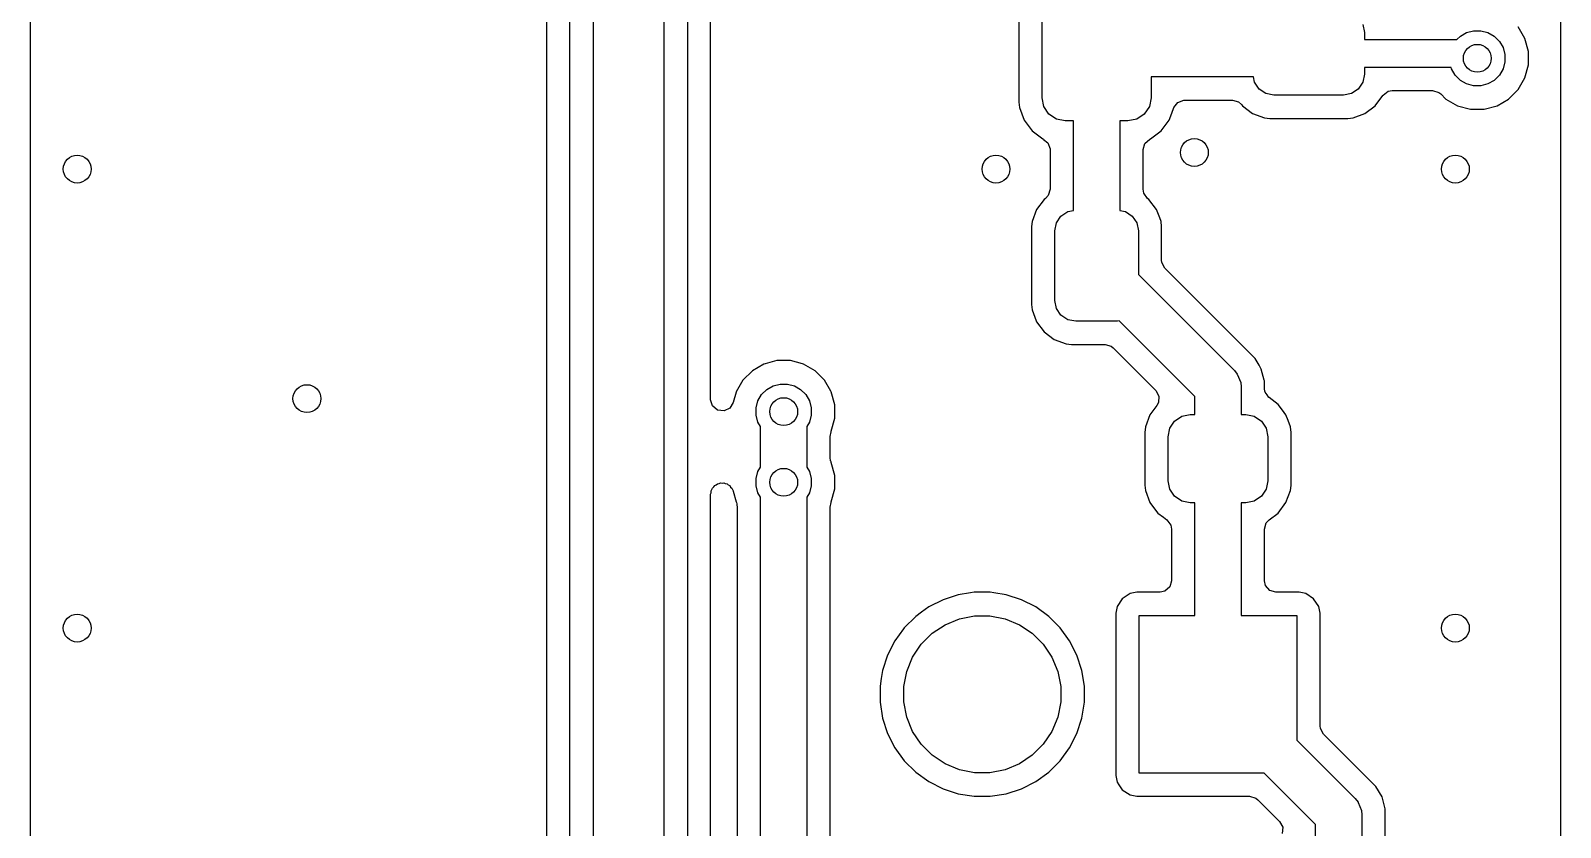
# Model space of a CAD drawing. Extents: x 117 to 217, y -143 to -43.
# Drawn here: x 117 to 133.48, y -75.35 to -66.76 of the extents above; entities that cross this region are included whole.
import ezdxf

# ---------------------------------------------------------------- set-up
doc = ezdxf.new("R2010")
doc.units = 0
doc.layers.add('BLACK', color=7, linetype='CONTINUOUS')

msp = doc.modelspace()

# ---------------------------------------------------------------- linework, layer by layer
at = {"layer": 'BLACK', "linetype": 'CONTINUOUS'}
for p, q in [((123.827, -86.950001), (123.827, -55.626)), ((124.077, -55.677776), (124.077, -86.898224)), ((124.3275, -70.735869), (124.3275, -55.832899)), ((123.061, -57.15), (123.061, -86.682224)), ((122.5605, -57.356899), (122.5605, -86.684565)), ((122.811, -86.734001), (122.811, -57.201776)), ((117.0005, -102.844013), (117.0005, -58.377309)), ((133.4835, -64.239856), (133.4835, -85.161614)), ((127.648, -66.483135), (127.648, -67.52887)), ((127.8985, -67.481), (127.8985, -66.531)), ((131.354873, -66.692896), (131.372, -66.779)), ((133.100984, -66.843515), (133.028509, -66.717985)), ((131.372, -66.779), (131.372, -66.854)), ((131.372, -66.854), (132.369366, -66.854)), ((132.369366, -66.854), (132.405372, -66.817994)), ((132.405372, -66.817994), (132.473195, -66.778836)), ((132.473195, -66.778836), (132.548842, -66.758567)), ((132.548842, -66.758567), (132.627158, -66.758567)), ((132.627158, -66.758567), (132.702805, -66.778836)), ((132.702805, -66.778836), (132.770628, -66.817994)), ((132.770628, -66.817994), (132.826006, -66.873372)), ((132.826006, -66.873372), (132.865164, -66.941195)), ((133.1385, -66.983525), (133.100984, -66.843515)), ((132.865164, -66.941195), (132.885433, -67.016842)), ((132.885433, -67.016842), (132.885433, -67.095158)), ((133.1385, -67.128475), (133.1385, -66.983525)), ((131.372, -67.229), (131.354873, -67.315104)), ((132.306333, -67.154), (131.372, -67.154)), ((131.372, -67.154), (131.372, -67.229)), ((132.310836, -67.170805), (132.306333, -67.154)), ((132.349994, -67.238628), (132.310836, -67.170805)), ((132.405372, -67.294006), (132.349994, -67.238628)), ((132.826006, -67.238628), (132.770628, -67.294006)), ((132.865164, -67.170805), (132.826006, -67.238628)), ((132.885433, -67.095158), (132.865164, -67.170805)), ((133.100984, -67.268485), (133.1385, -67.128475)), ((130.177371, -67.256), (129.0735, -67.256)), ((129.0735, -67.256), (129.0735, -67.481)), ((130.189127, -67.315104), (130.177371, -67.256)), ((130.237901, -67.388099), (130.189127, -67.315104)), ((130.310896, -67.436873), (130.237901, -67.388099)), ((131.306099, -67.388099), (131.233104, -67.436873)), ((131.354873, -67.315104), (131.306099, -67.388099)), ((131.572399, -67.454189), (131.628333, -67.412318)), ((131.628333, -67.412318), (131.671666, -67.4045)), ((131.671666, -67.4045), (132.106614, -67.4045)), ((132.106614, -67.4045), (132.173653, -67.424185)), ((132.473195, -67.333164), (132.405372, -67.294006)), ((132.548842, -67.353433), (132.473195, -67.333164)), ((132.627158, -67.353433), (132.548842, -67.353433)), ((132.702805, -67.333164), (132.627158, -67.353433)), ((132.770628, -67.294006), (132.702805, -67.333164)), ((132.926015, -67.496509), (133.028509, -67.394015)), ((133.028509, -67.394015), (133.100984, -67.268485)), ((127.648, -67.52887), (127.648001, -67.528876)), ((127.648001, -67.528876), (127.654408, -67.588483)), ((127.91753, -67.576671), (127.8985, -67.481)), ((127.971723, -67.657777), (127.91753, -67.576671)), ((129.05447, -67.576671), (129.000277, -67.657777)), ((129.0735, -67.481), (129.05447, -67.576671)), ((129.318082, -67.587167), (129.359953, -67.531233)), ((129.359953, -67.531233), (129.425417, -67.506816)), ((129.425417, -67.506816), (129.434264, -67.5065)), ((129.434264, -67.5065), (129.94869, -67.5065)), ((129.94869, -67.5065), (130.015729, -67.526185)), ((130.015729, -67.526185), (130.047957, -67.55619)), ((130.047957, -67.55619), (130.057307, -67.568681)), ((130.057307, -67.568681), (130.05731, -67.568684)), ((130.05731, -67.568684), (130.057313, -67.568687)), ((130.057313, -67.568687), (130.166774, -67.650628)), ((130.397, -67.454), (130.310896, -67.436873)), ((131.147, -67.454), (130.397, -67.454)), ((131.233104, -67.436873), (131.147, -67.454)), ((131.377226, -67.650628), (131.486687, -67.568687)), ((131.486687, -67.568687), (131.568628, -67.459226)), ((131.568627, -67.459226), (131.572399, -67.454189)), ((131.568628, -67.459226), (131.568627, -67.459226)), ((132.173653, -67.424185), (132.194295, -67.440819)), ((132.194295, -67.440819), (132.249985, -67.496509)), ((132.249985, -67.496509), (132.249986, -67.49651)), ((132.249986, -67.49651), (132.249988, -67.496511)), ((132.249988, -67.496511), (132.375511, -67.568982)), ((132.375511, -67.568982), (132.375512, -67.568982)), ((132.375512, -67.568982), (132.375515, -67.568984)), ((132.375515, -67.568984), (132.515525, -67.6065)), ((132.660475, -67.6065), (132.800485, -67.568984)), ((132.800485, -67.568984), (132.926015, -67.496509)), ((127.654408, -67.588483), (127.704702, -67.723328)), ((127.704702, -67.723328), (127.704706, -67.723335)), ((127.704706, -67.723335), (127.790952, -67.838544)), ((128.052829, -67.71197), (127.971723, -67.657777)), ((128.1485, -67.731), (128.052829, -67.71197)), ((128.236, -67.731), (128.1485, -67.731)), ((128.236, -68.696972), (128.236, -67.731)), ((128.8235, -67.731), (128.736, -67.731)), ((128.736, -67.731), (128.736, -68.696972)), ((128.919171, -67.71197), (128.8235, -67.731)), ((129.000277, -67.657777), (128.919171, -67.71197)), ((129.181046, -67.838546), (129.267296, -67.723331)), ((129.267296, -67.723331), (129.295992, -67.646392)), ((129.295992, -67.646392), (129.318082, -67.587167)), ((130.166774, -67.650628), (130.294886, -67.698412)), ((130.294886, -67.698412), (130.351515, -67.7045)), ((130.351515, -67.7045), (131.192484, -67.704499)), ((131.192484, -67.704499), (131.249114, -67.698412)), ((131.249114, -67.698412), (131.377226, -67.650628)), ((132.515525, -67.6065), (132.515528, -67.6065)), ((132.515528, -67.6065), (132.660472, -67.6065)), ((132.660472, -67.6065), (132.660475, -67.6065)), ((127.790952, -67.838544), (127.790955, -67.838547)), ((127.790955, -67.838547), (127.862251, -67.891919)), ((127.862251, -67.891919), (127.906169, -67.924796)), ((129.065831, -67.924796), (129.181046, -67.838546)), ((127.906169, -67.924796), (127.906171, -67.924796)), ((127.906171, -67.924796), (127.913952, -67.929046)), ((127.913952, -67.929046), (127.913145, -67.930522)), ((127.913145, -67.930522), (127.96076, -67.966159)), ((127.96076, -67.966159), (127.985183, -68.031621)), ((127.985183, -68.031621), (127.9855, -68.040479)), ((127.9855, -68.040479), (127.9855, -68.467193)), ((128.9865, -68.040479), (129.006185, -67.97344)), ((128.9865, -68.467193), (128.9865, -68.040479)), ((129.006185, -67.97344), (129.058989, -67.927685)), ((129.058989, -67.927685), (129.065416, -67.925022)), ((129.065416, -67.925022), (129.065825, -67.924797)), ((129.065825, -67.924797), (129.065831, -67.924796)), ((127.935812, -68.566459), (127.921313, -68.577312)), ((127.965815, -68.534232), (127.935812, -68.566459)), ((127.9855, -68.467193), (127.965815, -68.534232)), ((128.994317, -68.510524), (128.9865, -68.467193)), ((129.036188, -68.566459), (128.994317, -68.510524)), ((129.050686, -68.577312), (129.036188, -68.566459)), ((127.839374, -68.686769), (127.791587, -68.814889)), ((127.921307, -68.577318), (127.839374, -68.686769)), ((127.921313, -68.577312), (127.921307, -68.577318)), ((128.101901, -68.757901), (128.174896, -68.709127)), ((128.174896, -68.709127), (128.236, -68.696972)), ((128.736, -68.696972), (128.797104, -68.709127)), ((128.797104, -68.709127), (128.870099, -68.757901)), ((129.050692, -68.577318), (129.050686, -68.577312)), ((129.132626, -68.68677), (129.050692, -68.577318)), ((129.132626, -68.686771), (129.132626, -68.68677)), ((129.132628, -68.686774), (129.132626, -68.686771)), ((129.166198, -68.776779), (129.132628, -68.686774)), ((127.791587, -68.814889), (127.7855, -68.871498)), ((127.7855, -68.871498), (127.7855, -69.712481)), ((128.036, -68.917), (128.053127, -68.830896)), ((128.053127, -68.830896), (128.101901, -68.757901)), ((128.870099, -68.757901), (128.918873, -68.830896)), ((128.918873, -68.830896), (128.936, -68.917)), ((129.180412, -68.814885), (129.166198, -68.776779)), ((129.186498, -68.871509), (129.180412, -68.814885)), ((129.186499, -68.871518), (129.186498, -68.871509)), ((129.186499, -69.233323), (129.186499, -68.871518)), ((128.036, -69.667), (128.036, -68.917)), ((128.936, -68.917), (128.936, -69.388446)), ((128.936, -69.388446), (129.970776, -70.423223)), ((129.189333, -69.259681), (129.186499, -69.233323)), ((129.222818, -69.321004), (129.189333, -69.259681)), ((130.101314, -70.1995), (129.222818, -69.321004)), ((127.7855, -69.712481), (127.785501, -69.71249)), ((127.785501, -69.71249), (127.791587, -69.769114)), ((128.053127, -69.753104), (128.036, -69.667)), ((127.791587, -69.769114), (127.835712, -69.887413)), ((127.835712, -69.887413), (127.839372, -69.897226)), ((128.101901, -69.826099), (128.053127, -69.753104)), ((128.174896, -69.874873), (128.101901, -69.826099)), ((128.261, -69.892), (128.174896, -69.874873)), ((127.839372, -69.897226), (127.921313, -70.006687)), ((127.921313, -70.006687), (128.030774, -70.088628)), ((128.711, -69.892), (128.261, -69.892)), ((128.728888, -69.888441), (128.711, -69.892)), ((129.544, -70.703553), (128.728888, -69.888441)), ((128.030774, -70.088628), (128.158886, -70.136412)), ((128.158886, -70.136412), (128.215515, -70.1425)), ((128.215515, -70.1425), (128.577323, -70.142499)), ((128.577323, -70.142499), (128.644362, -70.162183)), ((128.644362, -70.162183), (128.665004, -70.178818)), ((128.665004, -70.178818), (129.124499, -70.638313)), ((130.1945, -70.292686), (130.101314, -70.1995)), ((124.902436, -70.353017), (124.776913, -70.425488)), ((124.913918, -70.34994), (124.902436, -70.353017)), ((125.04245, -70.3155), (124.913918, -70.34994)), ((125.1874, -70.3155), (125.04245, -70.3155)), ((125.315931, -70.34994), (125.1874, -70.3155)), ((125.327414, -70.353017), (125.315931, -70.34994)), ((125.452936, -70.425488), (125.327413, -70.353017)), ((125.327413, -70.353017), (125.327414, -70.353017)), ((130.236539, -70.3655), (130.1945, -70.292686)), ((130.260392, -70.406814), (130.236539, -70.3655)), ((124.674413, -70.527988), (124.601942, -70.653511)), ((124.674418, -70.527982), (124.674413, -70.527988)), ((124.776907, -70.425493), (124.674418, -70.527982)), ((124.776913, -70.425488), (124.776907, -70.425493)), ((125.452942, -70.425493), (125.452936, -70.425488)), ((125.555431, -70.527982), (125.452942, -70.425493)), ((125.555436, -70.527988), (125.555431, -70.527982)), ((125.62293, -70.644892), (125.555436, -70.527988)), ((129.970776, -70.423223), (130.001862, -70.461102)), ((130.001862, -70.461102), (130.001867, -70.461107)), ((130.001867, -70.461107), (130.039196, -70.551227)), ((130.292859, -70.527985), (130.260392, -70.406814)), ((130.2945, -70.534108), (130.292859, -70.527985)), ((130.2945, -70.617996), (130.2945, -70.534108)), ((124.601149, -70.656469), (124.571273, -70.767964)), ((124.601942, -70.653511), (124.601149, -70.656469)), ((124.837761, -70.751195), (124.876919, -70.683372)), ((124.876919, -70.683372), (124.932297, -70.627994)), ((124.932297, -70.627994), (125.00012, -70.588836)), ((125.00012, -70.588836), (125.075767, -70.568567)), ((125.075767, -70.568567), (125.154083, -70.568567)), ((125.154083, -70.568567), (125.22973, -70.588836)), ((125.22973, -70.588836), (125.297553, -70.627994)), ((125.297553, -70.627994), (125.352931, -70.683372)), ((125.352931, -70.683372), (125.392089, -70.751195)), ((125.627909, -70.653515), (125.62293, -70.644892)), ((125.665425, -70.793525), (125.627909, -70.653515)), ((129.124499, -70.638313), (129.157984, -70.699636)), ((129.157984, -70.699636), (129.153, -70.769328)), ((129.544, -70.899), (129.544, -70.703553)), ((130.039196, -70.551227), (130.044, -70.6)), ((130.044, -70.6), (130.044, -70.899)), ((130.29465, -70.62104), (130.2945, -70.617996)), ((130.299563, -70.644892), (130.29465, -70.62104)), ((130.301387, -70.655685), (130.299563, -70.644892)), ((130.301947, -70.656469), (130.301387, -70.655685)), ((130.302318, -70.658268), (130.301947, -70.656469)), ((130.322462, -70.685177), (130.302318, -70.658268)), ((130.342009, -70.712532), (130.322462, -70.685177)), ((124.327535, -70.73882), (124.3275, -70.735869)), ((124.348809, -70.805372), (124.327535, -70.73882)), ((124.402687, -70.849857), (124.348809, -70.805372)), ((124.472063, -70.858152), (124.402687, -70.849857)), ((124.53491, -70.827623), (124.472063, -70.858152)), ((124.571273, -70.767964), (124.53491, -70.827623)), ((124.817492, -70.826842), (124.837761, -70.751195)), ((124.817492, -70.905158), (124.817492, -70.826842)), ((125.392089, -70.751195), (125.412358, -70.826842)), ((125.412358, -70.826842), (125.412358, -70.905158)), ((125.665425, -70.938475), (125.665425, -70.793525)), ((129.136085, -70.800304), (129.06129, -70.900217)), ((129.153, -70.769328), (129.136085, -70.800304)), ((130.343334, -70.713059), (130.342009, -70.712532)), ((130.344188, -70.714201), (130.343334, -70.713059)), ((130.442616, -70.787884), (130.344188, -70.714201)), ((130.489009, -70.849857), (130.442616, -70.787884)), ((130.526708, -70.900217), (130.489009, -70.849857)), ((124.837761, -70.980805), (124.817492, -70.905158)), ((124.864925, -71.027853), (124.837761, -70.980805)), ((124.864925, -71.466146), (124.864925, -71.027853)), ((125.392089, -70.980805), (125.364925, -71.027853)), ((125.364925, -71.027853), (125.364925, -71.466146)), ((125.412358, -70.905158), (125.392089, -70.980805)), ((125.627909, -71.078485), (125.665425, -70.938475)), ((129.012248, -71.0317), (129.006, -71.089809)), ((129.06129, -70.900217), (129.012248, -71.0317)), ((129.274579, -71.045613), (129.326062, -70.968562)), ((129.326062, -70.968562), (129.403113, -70.917079)), ((129.403113, -70.917079), (129.494, -70.899)), ((129.494, -70.899), (129.544, -70.899)), ((130.044, -70.899), (130.094, -70.899)), ((130.094, -70.899), (130.184887, -70.917079)), ((130.184887, -70.917079), (130.261938, -70.968562)), ((130.261938, -70.968562), (130.313421, -71.045613)), ((130.526712, -70.900222), (130.526708, -70.900217)), ((130.549837, -70.962224), (130.526712, -70.900222)), ((130.575751, -71.0317), (130.549837, -70.962224)), ((130.581999, -71.089809), (130.575751, -71.0317)), ((125.615425, -71.133288), (125.624866, -71.085831)), ((125.615425, -71.36071), (125.615425, -71.133288)), ((125.624866, -71.085831), (125.627907, -71.078488)), ((125.627906, -71.078488), (125.627909, -71.078485)), ((125.627907, -71.078488), (125.627906, -71.078488)), ((129.006, -71.089809), (129.006, -71.65819)), ((129.2565, -71.1365), (129.274579, -71.045613)), ((129.2565, -71.6115), (129.2565, -71.1365)), ((130.313421, -71.045613), (130.3315, -71.1365)), ((130.3315, -71.1365), (130.3315, -71.6115)), ((130.582, -71.089826), (130.581999, -71.089809)), ((130.582, -71.658173), (130.582, -71.089826)), ((125.620448, -71.395645), (125.615425, -71.36071)), ((124.817492, -71.588842), (124.837761, -71.513195)), ((124.837761, -71.513195), (124.864925, -71.466146)), ((125.364925, -71.466146), (125.392089, -71.513195)), ((125.392089, -71.513195), (125.412358, -71.588842)), ((125.623235, -71.399983), (125.620448, -71.395645)), ((125.624862, -71.408159), (125.623235, -71.399983)), ((125.627908, -71.415513), (125.624862, -71.408159)), ((125.627909, -71.415515), (125.627908, -71.415513)), ((125.665425, -71.555525), (125.627909, -71.415515)), ((124.342317, -71.707667), (124.347185, -71.691091)), ((124.347185, -71.691091), (124.361073, -71.679056)), ((124.361073, -71.679056), (124.371151, -71.663684)), ((124.371151, -71.663684), (124.386933, -71.656648)), ((124.386933, -71.656648), (124.399989, -71.645336)), ((124.399989, -71.645336), (124.418178, -71.64272)), ((124.418178, -71.64272), (124.434967, -71.635237)), ((124.434967, -71.635237), (124.452045, -71.63785)), ((124.452045, -71.63785), (124.469147, -71.635392)), ((124.469147, -71.635392), (124.485866, -71.643027)), ((124.485866, -71.643027), (124.504033, -71.645808)), ((124.504033, -71.645808), (124.516985, -71.657239)), ((124.516985, -71.657239), (124.532703, -71.664417)), ((124.532703, -71.664417), (124.54264, -71.67988)), ((124.54264, -71.67988), (124.556419, -71.69204)), ((124.556419, -71.69204), (124.569089, -71.721036)), ((124.817492, -71.667158), (124.817492, -71.588842)), ((124.837761, -71.742805), (124.817492, -71.667158)), ((125.412358, -71.667158), (125.392089, -71.742805)), ((125.412358, -71.588842), (125.412358, -71.667158)), ((125.627909, -71.840485), (125.665425, -71.700475)), ((125.665425, -71.700475), (125.665425, -71.555525)), ((129.006, -71.65819), (129.012248, -71.716299)), ((129.274579, -71.702387), (129.2565, -71.6115)), ((130.3315, -71.6115), (130.313421, -71.702387)), ((130.575751, -71.716299), (130.578461, -71.691091)), ((130.578461, -71.691091), (130.581999, -71.65819)), ((130.581999, -71.65819), (130.582, -71.658173)), ((124.3275, -71.75813), (124.332678, -71.740495)), ((124.3275, -83.987389), (124.3275, -71.75813)), ((124.332678, -71.740495), (124.332845, -71.722117)), ((124.332845, -71.722117), (124.342317, -71.707667)), ((124.569089, -71.721036), (124.570477, -71.723195)), ((124.570477, -71.723195), (124.570789, -71.724276)), ((124.570789, -71.724276), (124.571031, -71.72513)), ((124.571031, -71.72513), (124.601941, -71.840485)), ((124.601941, -71.840485), (124.605535, -71.84671)), ((124.605535, -71.84671), (124.609714, -71.861434)), ((124.609714, -71.861434), (124.609625, -71.871163)), ((124.864925, -71.789853), (124.837761, -71.742805)), ((124.864925, -79.394925), (124.864925, -71.789853)), ((125.392089, -71.742805), (125.364925, -71.789853)), ((125.364925, -71.789853), (125.364925, -79.291371)), ((125.615425, -71.895288), (125.624866, -71.847831)), ((125.624866, -71.847831), (125.627907, -71.840488)), ((125.627906, -71.840488), (125.627909, -71.840485)), ((125.627907, -71.840488), (125.627906, -71.840488)), ((129.012248, -71.716299), (129.061289, -71.84778)), ((129.061289, -71.84778), (129.078794, -71.871163)), ((129.326062, -71.779438), (129.274579, -71.702387)), ((129.403113, -71.830921), (129.326062, -71.779438)), ((129.494, -71.849), (129.403113, -71.830921)), ((129.544, -71.849), (129.494, -71.849)), ((129.544, -73.064), (129.544, -71.849)), ((130.094, -71.849), (130.044, -71.849)), ((130.044, -71.849), (130.044, -73.064)), ((130.184887, -71.830921), (130.094, -71.849)), ((130.261938, -71.779438), (130.184887, -71.830921)), ((130.313421, -71.702387), (130.261938, -71.779438)), ((130.442616, -71.960116), (130.526712, -71.847778)), ((130.526712, -71.847778), (130.575751, -71.716299)), ((124.609625, -71.871163), (124.614425, -71.895288)), ((124.614425, -71.895288), (124.614425, -79.460816)), ((125.615425, -73.827389), (125.615425, -71.895288)), ((129.078794, -71.871163), (129.145384, -71.960116)), ((129.145384, -71.960116), (129.20617, -72.00562)), ((129.20617, -72.00562), (129.243811, -72.033798)), ((130.344189, -72.033798), (130.442616, -71.960116)), ((129.243811, -72.033798), (129.285682, -72.089732)), ((129.285682, -72.089732), (129.2935, -72.133065)), ((129.2935, -72.133065), (129.2935, -72.6895)), ((130.2945, -72.133065), (130.314185, -72.066026)), ((130.2945, -72.6895), (130.2945, -72.133065)), ((130.314185, -72.066026), (130.344189, -72.033798)), ((129.2935, -72.6895), (129.273815, -72.756539)), ((130.305706, -72.741011), (130.2945, -72.6895)), ((126.996302, -72.840597), (126.831552, -72.894128)), ((127.127728, -72.819781), (126.996302, -72.840597)), ((127.167389, -72.8135), (127.127728, -72.819781)), ((127.340611, -72.8135), (127.167389, -72.8135)), ((127.380271, -72.819781), (127.340611, -72.8135)), ((127.511698, -72.840597), (127.380271, -72.819781)), ((127.511699, -72.840597), (127.511698, -72.840597)), ((127.511701, -72.840598), (127.511699, -72.840597)), ((127.676445, -72.894127), (127.511701, -72.840598)), ((128.84626, -72.828033), (128.763399, -72.883399)), ((128.846264, -72.828032), (128.84626, -72.828033)), ((128.919323, -72.8135), (128.846264, -72.828032)), ((129.1695, -72.8135), (128.919323, -72.8135)), ((129.221011, -72.802294), (129.1695, -72.8135)), ((129.273815, -72.756539), (129.221011, -72.802294)), ((130.351461, -72.793815), (130.305706, -72.741011)), ((130.4185, -72.8135), (130.351461, -72.793815)), ((130.668674, -72.8135), (130.4185, -72.8135)), ((130.668677, -72.8135), (130.668674, -72.8135)), ((130.741735, -72.828032), (130.668677, -72.8135)), ((130.741739, -72.828033), (130.741735, -72.828032)), ((130.74174, -72.828034), (130.741739, -72.828033)), ((130.824601, -72.883399), (130.74174, -72.828034)), ((126.677211, -72.972768), (126.599938, -73.028911)), ((126.831552, -72.894128), (126.677211, -72.972768)), ((127.830788, -72.972768), (127.676445, -72.894127)), ((127.970928, -73.074586), (127.830788, -72.972768)), ((128.708032, -72.966264), (128.6935, -73.039321)), ((128.708033, -72.96626), (128.708032, -72.966264)), ((128.763399, -72.883399), (128.708033, -72.96626)), ((130.879966, -72.96626), (130.824601, -72.883399)), ((130.879967, -72.966264), (130.879966, -72.96626)), ((130.894499, -73.039321), (130.879967, -72.966264)), ((126.537069, -73.074588), (126.414588, -73.197069)), ((126.53707, -73.074588), (126.537069, -73.074588)), ((126.537072, -73.074586), (126.53707, -73.074588)), ((126.599938, -73.028911), (126.537072, -73.074586)), ((126.714766, -73.256941), (126.853313, -73.164367)), ((126.853313, -73.164367), (127.007258, -73.100601)), ((127.007258, -73.100601), (127.170685, -73.068093)), ((127.170685, -73.068093), (127.337315, -73.068093)), ((127.337315, -73.068093), (127.500742, -73.100601)), ((127.500742, -73.100601), (127.654687, -73.164367)), ((127.654687, -73.164367), (127.793234, -73.256941)), ((128.093414, -73.197072), (127.970928, -73.074586)), ((128.6935, -73.039321), (128.6935, -74.788678)), ((128.944, -74.764), (128.944, -73.064)), ((128.944, -73.064), (129.544, -73.064)), ((130.044, -73.064), (130.644, -73.064)), ((130.644, -73.064), (130.644, -74.410446)), ((130.8945, -73.039323), (130.894499, -73.039321)), ((130.8945, -74.255324), (130.8945, -73.039323)), ((126.312768, -73.337211), (126.234128, -73.491552)), ((126.406284, -73.208499), (126.312768, -73.337211)), ((126.414586, -73.197072), (126.406284, -73.208499)), ((126.414588, -73.19707), (126.414586, -73.197072)), ((126.414588, -73.197069), (126.414588, -73.19707)), ((126.596941, -73.374766), (126.714766, -73.256941)), ((127.793234, -73.256941), (127.911059, -73.374766)), ((128.195232, -73.337212), (128.093414, -73.197072)), ((128.273873, -73.491555), (128.195232, -73.337212)), ((126.234128, -73.491552), (126.180597, -73.656302)), ((126.440601, -73.667258), (126.504367, -73.513313)), ((126.504367, -73.513313), (126.596941, -73.374766)), ((127.911059, -73.374766), (128.003633, -73.513313)), ((128.003633, -73.513313), (128.067399, -73.667258)), ((128.327402, -73.656299), (128.273873, -73.491555)), ((126.180597, -73.656302), (126.166799, -73.743421)), ((126.408093, -73.830685), (126.440601, -73.667258)), ((128.067399, -73.667258), (128.099907, -73.830685)), ((128.3545, -73.827389), (128.327402, -73.656299)), ((125.615425, -76.367389), (125.615425, -73.827389)), ((126.166799, -73.743421), (126.1535, -73.827389)), ((126.1535, -73.827389), (126.1535, -74.000611)), ((126.408093, -73.997315), (126.408093, -73.830685)), ((128.099907, -73.830685), (128.099907, -73.997315)), ((128.3545, -74.000611), (128.3545, -73.827389)), ((126.1535, -74.000611), (126.180598, -74.171701)), ((126.440601, -74.160742), (126.408093, -73.997315)), ((128.099907, -73.997315), (128.067399, -74.160742)), ((128.327402, -74.171701), (128.3545, -74.000611)), ((126.180598, -74.171701), (126.234127, -74.336445)), ((126.504367, -74.314687), (126.440601, -74.160742)), ((128.067399, -74.160742), (128.003633, -74.314687)), ((128.273873, -74.336445), (128.327402, -74.171701)), ((126.234127, -74.336445), (126.312768, -74.490788)), ((126.596941, -74.453234), (126.504367, -74.314687)), ((128.003633, -74.314687), (127.911059, -74.453234)), ((128.195232, -74.490788), (128.273873, -74.336445)), ((130.897334, -74.281682), (130.8945, -74.255324)), ((130.930819, -74.343005), (130.897334, -74.281682)), ((126.312768, -74.490788), (126.414586, -74.630928)), ((126.714766, -74.571059), (126.596941, -74.453234)), ((127.911059, -74.453234), (127.793234, -74.571059)), ((128.093414, -74.630928), (128.195232, -74.490788)), ((130.644, -74.410446), (131.271777, -75.038223)), ((131.402314, -74.8145), (130.930819, -74.343005)), ((126.414586, -74.630928), (126.537072, -74.753414)), ((126.853313, -74.663633), (126.714766, -74.571059)), ((127.007258, -74.727399), (126.853313, -74.663633)), ((127.654687, -74.663633), (127.500742, -74.727399)), ((127.793234, -74.571059), (127.654687, -74.663633)), ((127.970928, -74.753414), (128.093414, -74.630928)), ((126.537072, -74.753414), (126.677212, -74.855232)), ((127.170685, -74.759907), (127.007258, -74.727399)), ((127.337315, -74.759907), (127.170685, -74.759907)), ((127.500742, -74.727399), (127.337315, -74.759907)), ((127.830788, -74.855232), (127.970928, -74.753414)), ((128.6935, -74.788678), (128.708032, -74.861735)), ((130.290446, -74.764), (128.944, -74.764)), ((130.845, -75.318554), (130.290446, -74.764)), ((131.4955, -74.907686), (131.402314, -74.8145)), ((126.677212, -74.855232), (126.831555, -74.933873)), ((126.831555, -74.933873), (126.996299, -74.987402)), ((126.996299, -74.987402), (127.167389, -75.0145)), ((127.340611, -75.0145), (127.511701, -74.987402)), ((127.511701, -74.987402), (127.676445, -74.933873)), ((127.676445, -74.933873), (127.830788, -74.855232)), ((128.708032, -74.861735), (128.708033, -74.861739)), ((128.708033, -74.861739), (128.726405, -74.889235)), ((128.726405, -74.889235), (128.763399, -74.944601)), ((128.763399, -74.944601), (128.84626, -74.999966)), ((131.561392, -75.021814), (131.4955, -74.907686)), ((127.167389, -75.0145), (127.16739, -75.0145)), ((127.16739, -75.0145), (127.34061, -75.0145)), ((127.34061, -75.0145), (127.340611, -75.0145)), ((128.84626, -74.999966), (128.846264, -74.999967)), ((128.846264, -74.999967), (128.919321, -75.014499)), ((128.919321, -75.014499), (128.919324, -75.0145)), ((128.919324, -75.0145), (128.919326, -75.0145)), ((128.919326, -75.0145), (130.135324, -75.0145)), ((130.135324, -75.0145), (130.202363, -75.034185)), ((130.202363, -75.034185), (130.223005, -75.050819)), ((130.223005, -75.050819), (130.457725, -75.285539)), ((131.271777, -75.038223), (131.302868, -75.076108)), ((131.302868, -75.076108), (131.305704, -75.082956)), ((131.305704, -75.082956), (131.340196, -75.166227)), ((131.5955, -75.149108), (131.561392, -75.021814)), ((131.5955, -75.14911), (131.5955, -75.149108)), ((131.5955, -84.972745), (131.5955, -75.14911)), ((130.457725, -75.285539), (130.49121, -75.346862)), ((130.845, -85.09), (130.845, -75.318554)), ((131.340196, -75.166227), (131.345, -75.215)), ((131.345, -75.215), (131.345, -85.09)), ((130.49121, -75.346862), (130.486226, -75.416554))]:
    msp.add_line(p, q, dxfattribs=at)
at = {"layer": 'BLACK'}
for centre in [(132.588, -67.056), (129.54, -68.072), (117.50254, -68.25127), (127.402032, -68.25127), (132.351778, -68.25127), (119.977413, -70.726143), (125.114925, -70.866), (125.114925, -71.628), (117.50254, -73.201016), (132.351778, -73.201016)]:
    msp.add_circle(centre, 0.15, dxfattribs=at)

doc.saveas('drawing.dxf')
